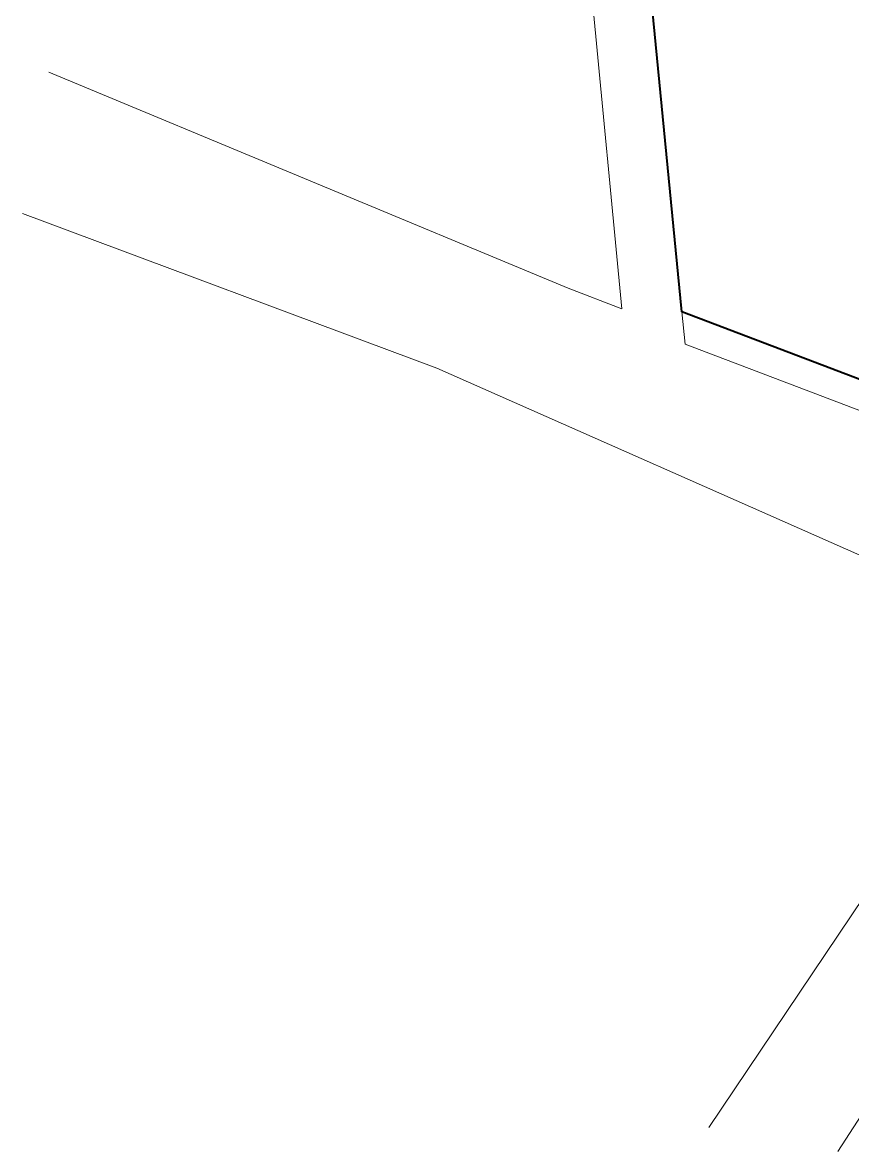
# Model space of a CAD drawing. Header units: metres. Extents: x 141303 to 146299, y 125960 to 127091.
# Drawn here: x 144795.7 to 144852.9, y 125983 to 126060.8 of the extents above; entities that cross this region are included whole.
import ezdxf

# ---------------------------------------------------------------- set-up
doc = ezdxf.new("R2010")
doc.units = ezdxf.units.M
doc.header["$MEASUREMENT"] = 0
doc.linetypes.add('ACAD_ISO04W100', pattern=[30, 24, -3, 0, -3])
doc.layers.add('NVMI_ROAD', color=253, linetype='Continuous', lineweight=20)
doc.layers.add('NVMI_SITEBOUNDARY', color=255, linetype='ACAD_ISO04W100', lineweight=40)

msp = doc.modelspace()

# ---------------------------------------------------------------- linework, layer by layer
at = {"layer": 'NVMI_ROAD'}
for p, q in [((144833.97145, 126072.45004), (144836.97417, 126041.06223)), ((144833.27368, 126042.48085), (144797.51464, 126057.34384)), ((144795.70316, 126047.62545), (144824.2349, 126036.97365)), ((144836.97417, 126041.06223), (144833.27368, 126042.48085)), ((144841.11522, 126040.85243), (144841.33094, 126038.63034)), ((144824.2349, 126036.97365), (144865.77421, 126018.60532)), ((144865.77421, 126018.60532), (144842.95568, 125984.70605)), ((144851.84946, 125983.04828), (144872.97661, 126015.68288))]:
    msp.add_line(p, q, dxfattribs=at)
at = {"layer": 'NVMI_ROAD', "linetype": 'ByBlock'}
msp.add_line((144891.44765, 126019.55488), (144841.33094, 126038.63034), dxfattribs=at)
at = {"layer": 'NVMI_SITEBOUNDARY', "linetype": 'ByBlock'}
for p, q in [((144841.11522, 126040.85243), (144838.04119, 126072.5176)), ((144892.1591, 126021.42406), (144841.11522, 126040.85243))]:
    msp.add_line(p, q, dxfattribs=at)

doc.saveas('drawing.dxf')
